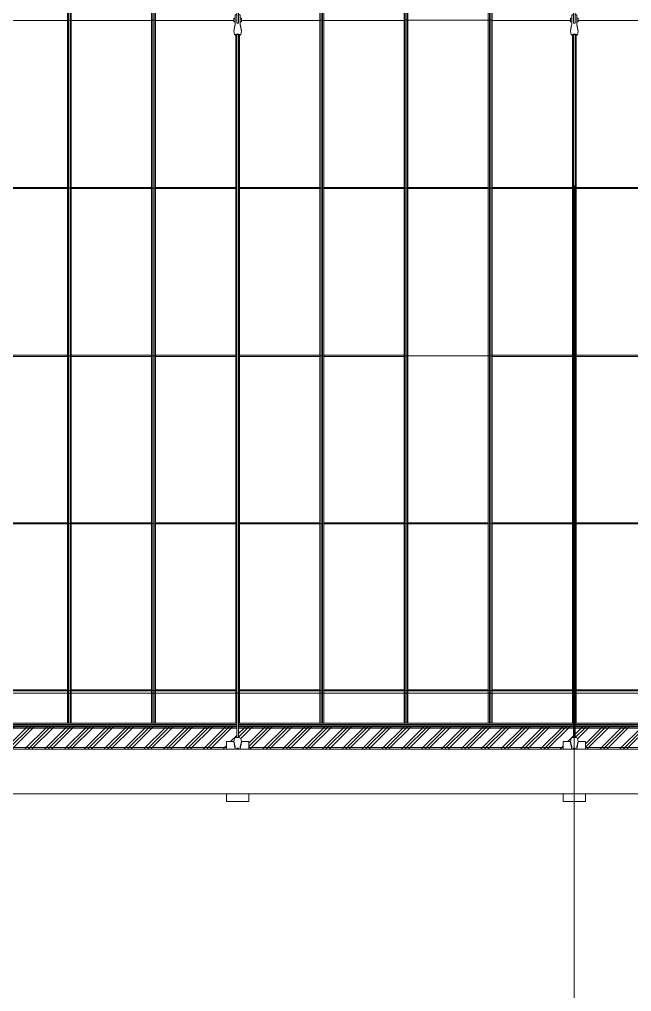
# Model space of a CAD drawing. Header units: millimetres. Extents: x 124696 to 347024, y 412631 to 564609.
# Drawn here: x 259254 to 267438, y 456859 to 469861 of the extents above; entities that cross this region are included whole.
import ezdxf

# ---------------------------------------------------------------- set-up
doc = ezdxf.new("R2010")
doc.units = ezdxf.units.MM
doc.header["$LTSCALE"] = 1500
doc.header["$MEASUREMENT"] = 0
doc.linetypes.add('二层平面图$0$轴网线_12_3_3_3 mm', pattern=[21, 12, -3, 3, -3])
doc.layers.add('0-建筑底图', color=7, linetype='Continuous')
for name, color, linetype, lineweight in [('二层平面图$0$A-LINE', 7, 'Continuous', 9), ('二层平面图$0$A-NORM-MODEL', 6, 'Continuous', 9), ('二层平面图$0$A-WALL-CURT-PANEL-2', 7, 'Continuous', 9), ('二层平面图$0$A-WALL-CURT-STILE-2', 7, 'Continuous', 9), ('二层平面图$0$ANNO-DOTE-1', 10, '二层平面图$0$轴网线_12_3_3_3 mm', 15), ('二层平面图$0$临时结构', 7, 'Continuous', 9)]:
    doc.layers.add(name, color=color, linetype=linetype, lineweight=lineweight)
pattern_1 = [(45, (0, 0), (-132.58252, 132.58252), []), (45, (46.88, 0), (0, 265.16504), []), (45, (-46.88, 0), (0, 265.16504), [])]

# ---------------------------------------------------------------- blocks, each defined once
blk = doc.blocks.new('二层平面图$0$游泳馆侧墙压顶 - 游泳馆侧墙压顶-8562950-104-2F')
at = {"layer": '二层平面图$0$A-LINE'}
for p, q in [((139100, 3750), (96750, 3750)), ((76350, 3150), (139100, 3150))]:
    blk.add_line(p, q, dxfattribs=at)
blk = doc.blocks.new('二层平面图$0$拉锁节点_泳池侧墙2 - 拉锁节点_泳池侧墙2-8576900-104-2F')
at = {"layer": '二层平面图$0$A-LINE'}
for p, q in [((50, 32), (69, 32)), ((50, 12), (63, 12)), ((197, 41), (143, 51)), ((63, -12), (50, -12)), ((69, -32), (50, -32)), ((143, -51), (197, -41))]:
    blk.add_line(p, q, dxfattribs=at)
for start_param, end_param in [(4.712389, 6.252944), (3.171834, 4.712389)]:
    blk.add_ellipse((197, 0), major_axis=(0, 41), ratio=0.169005, start_param=start_param, end_param=end_param, dxfattribs=at)
for points, knots in [([(50, 32), (54, 33), (61, 35), (71, 36), (79, 38), (85, 39), (89, 40), (93, 41), (96, 42), (99, 42), (103, 43), (108, 44), (113, 45), (116, 45), (118, 46), (119, 46), (120, 46), (122, 47), (125, 47), (130, 48), (134, 49), (137, 49), (139, 50), (140, 50), (140, 50), (142, 50), (143, 50), (143, 50), (143, 50)], [-0.9955344, -0.9955344, -0.9955344, -0.9955344, -0.9444444, -0.8888889, -0.8611111, -0.8333333, -0.8055556, -0.7916667, -0.7777778, -0.7638889, -0.75, -0.7222222, -0.6944444, -0.6805556, -0.6736111, -0.6666667, -0.6597222, -0.6527778, -0.6388889, -0.6111111, -0.5833333, -0.5694444, -0.5555556, -0.5486111, -0.5416667, -0.5277778, -0.5, -0.4930218, -0.4930218, -0.4930218, -0.4930218]), ([(143, -50), (143, -50), (143, -50), (142, -50), (140, -50), (140, -50), (139, -50), (137, -49), (134, -49), (130, -48), (125, -47), (122, -47), (120, -46), (119, -46), (118, -46), (116, -45), (113, -45), (108, -44), (103, -43), (99, -42), (96, -42), (93, -41), (89, -40), (85, -39), (79, -38), (71, -36), (61, -34), (54, -33), (50, -32)], [-0.5073613, -0.5073613, -0.5073613, -0.5073613, -0.5, -0.4722222, -0.4583333, -0.4513889, -0.4444444, -0.4305556, -0.4166667, -0.3888889, -0.3611111, -0.3472222, -0.3402778, -0.3333333, -0.3263889, -0.3194444, -0.3055556, -0.2777778, -0.25, -0.2361111, -0.2222222, -0.2083333, -0.1944444, -0.1666667, -0.1388889, -0.1111111, -0.0555556, -0.0044732, -0.0044732, -0.0044732, -0.0044732])]:
    blk.add_open_spline(points, degree=3, knots=knots, dxfattribs=at)
at = {"layer": '二层平面图$0$A-NORM-MODEL'}
for start_param, end_param in [(6.252944, 6.283185), (3.141593, 3.171834)]:
    blk.add_ellipse((197, 0), major_axis=(0, 41), ratio=0.169005, start_param=start_param, end_param=end_param, dxfattribs=at)
for points in [[(63, 12), (63, 10), (63, 6), (63, 2), (63, 0)], [(63, 0), (63, -2), (63, -6), (63, -10), (63, -12)]]:
    blk.add_open_spline(points, degree=3, dxfattribs=at)
for points, knots in [([(143, 50), (143, 50), (144, 50), (143, 50), (143, 50), (143, 50), (142, 49), (140, 49), (137, 48), (134, 47), (131, 47), (130, 46), (129, 46), (128, 46), (126, 45), (124, 45), (120, 44), (116, 43), (112, 42), (110, 42), (107, 41), (104, 40), (100, 39), (95, 38), (88, 36), (79, 34), (72, 33), (69, 32)], [-0.4930218, -0.4930218, -0.4930218, -0.4930218, -0.4722222, -0.4583333, -0.4513889, -0.4444444, -0.4305556, -0.4166667, -0.3888889, -0.3611111, -0.3472222, -0.3402778, -0.3333333, -0.3263889, -0.3194444, -0.3055556, -0.2777778, -0.25, -0.2361111, -0.2222222, -0.2083333, -0.1944444, -0.1666667, -0.1388889, -0.1111111, -0.0555556, 0, 0, 0, 0]), ([(69, -32), (72, -33), (79, -34), (88, -36), (95, -38), (100, -39), (104, -40), (108, -41), (110, -42), (112, -42), (116, -43), (120, -44), (124, -45), (126, -45), (128, -46), (129, -46), (130, -46), (131, -47), (134, -47), (137, -48), (140, -49), (142, -49), (143, -50), (143, -50), (143, -50), (144, -50), (143, -50), (143, -50)], [-1, -1, -1, -1, -0.9444444, -0.8888889, -0.8611111, -0.8333333, -0.8055556, -0.7916667, -0.7777778, -0.7638889, -0.75, -0.7222222, -0.6944444, -0.6805556, -0.6736111, -0.6666667, -0.6597222, -0.6527778, -0.6388889, -0.6111111, -0.5833333, -0.5694444, -0.5555556, -0.5486111, -0.5416667, -0.5277778, -0.5073613, -0.5073613, -0.5073613, -0.5073613])]:
    blk.add_open_spline(points, degree=3, knots=knots, dxfattribs=at)
blk = doc.blocks.new('二层平面图$0$拉锁节点_泳池屋面2 - 拉锁节点_泳池屋面2-8581170-104-2F')
at = {"layer": '二层平面图$0$A-LINE'}
for p, q in [((-143, 51), (-197, 41)), ((-49, 32), (-2, 32)), ((43, 10), (-41, 10)), ((-25, 50), (-25, 32)), ((0, 50), (-25, 50)), ((-25, 12), (-25, 10)), ((25, 50), (0, 50)), ((25, 32), (25, 50)), ((25, 10), (25, 12)), ((43, 10), (107, 10)), ((-197, -41), (-143, -51)), ((-2, -32), (-49, -32)), ((-41, -10), (43, -10)), ((-25, -10), (-25, -12)), ((-25, -32), (-25, -50)), ((-25, -50), (0, -50)), ((0, -50), (25, -50)), ((25, -12), (25, -10)), ((25, -50), (25, -32)), ((107, -10), (43, -10))]:
    blk.add_line(p, q, dxfattribs=at)
at = {"layer": '二层平面图$0$A-LINE', "flags": 128}
for points in [[(-40, 12), (-21, 12), (-1, 12)], [(67, 32), (69, 29), (70, 26), (71, 24), (71, 22), (72, 20), (72, 19), (73, 17), (73, 16), (73, 15), (73, 14), (74, 12), (74, 12)], [(-1, -12), (-21, -12), (-40, -12)], [(67, -32), (69, -29), (70, -26), (71, -24), (71, -22), (72, -20), (72, -19), (73, -17), (73, -16), (73, -15), (73, -14), (74, -12), (74, -12)]]:
    blk.add_lwpolyline(points, dxfattribs=at)
at = {"layer": '二层平面图$0$A-LINE'}
for start_param, end_param in [(0.030255, 1.251201), (1.890392, 3.111338)]:
    blk.add_ellipse((-197, 0), major_axis=(0, 41), ratio=0.169005, start_param=start_param, end_param=end_param, dxfattribs=at)
for points, knots in [([(-49, 32), (-53, 33), (-61, 34), (-71, 36), (-79, 38), (-85, 39), (-89, 40), (-93, 41), (-96, 42), (-99, 42), (-103, 43), (-108, 44), (-113, 45), (-116, 45), (-118, 46), (-119, 46), (-120, 46), (-122, 47), (-125, 47), (-130, 48), (-134, 49), (-137, 49), (-139, 50), (-140, 50), (-140, 50), (-142, 50), (-143, 50), (-143, 50), (-143, 50)], [-1, -1, -1, -1, -0.9444444, -0.8888889, -0.8611111, -0.8333333, -0.8055556, -0.7916667, -0.7777778, -0.7638889, -0.75, -0.7222222, -0.6944444, -0.6805556, -0.6736111, -0.6666667, -0.6597222, -0.6527778, -0.6388889, -0.6111111, -0.5833333, -0.5694444, -0.5555556, -0.5486111, -0.5416667, -0.5277778, -0.5, -0.4930197, -0.4930197, -0.4930197, -0.4930197]), ([(67, 32), (67, 32), (67, 32), (64, 32), (58, 32), (49, 32), (38, 32), (26, 32), (12, 32), (3, 32), (-2, 32)], [-0.4511759, -0.4511759, -0.4511759, -0.4511759, -0.4117647, -0.3529412, -0.2941176, -0.2352941, -0.1764706, -0.1176471, -0.0588235, 0, 0, 0, 0]), ([(-1, 12), (4, 12), (13, 12), (27, 12), (40, 12), (51, 12), (61, 12), (67, 12), (70, 12), (72, 12), (73, 12), (74, 12), (74, 12)], [-1, -1, -1, -1, -0.9444444, -0.8888889, -0.8333333, -0.7777778, -0.7222222, -0.6666667, -0.6388889, -0.6111111, -0.5833333, -0.5555556, -0.5555556, -0.5555556, -0.5555556]), ([(-143, -50), (-143, -50), (-143, -50), (-142, -50), (-140, -50), (-140, -50), (-139, -50), (-137, -49), (-134, -49), (-130, -48), (-125, -47), (-122, -47), (-120, -46), (-119, -46), (-118, -46), (-116, -45), (-113, -45), (-108, -44), (-103, -43), (-99, -42), (-96, -42), (-93, -41), (-89, -40), (-85, -39), (-79, -38), (-71, -36), (-61, -34), (-53, -33), (-49, -32)], [-0.5073636, -0.5073636, -0.5073636, -0.5073636, -0.5, -0.4722222, -0.4583333, -0.4513889, -0.4444444, -0.4305556, -0.4166667, -0.3888889, -0.3611111, -0.3472222, -0.3402778, -0.3333333, -0.3263889, -0.3194444, -0.3055556, -0.2777778, -0.25, -0.2361111, -0.2222222, -0.2083333, -0.1944444, -0.1666667, -0.1388889, -0.1111111, -0.0555556, 0, 0, 0, 0]), ([(-2, -32), (2, -32), (7, -32), (14, -32), (21, -32), (29, -32), (39, -32), (49, -32), (58, -32), (64, -32), (67, -32), (67, -32), (67, -32)], [-1, -1, -1, -1, -0.9558824, -0.9338235, -0.9117647, -0.8676471, -0.8235294, -0.7647059, -0.7058824, -0.6470588, -0.5882353, -0.5485298, -0.5485298, -0.5485298, -0.5485298])]:
    blk.add_open_spline(points, degree=3, knots=knots, dxfattribs=at)
for points in [[(-40, 0), (-40, 2), (-40, 6), (-40, 10), (-40, 12)], [(-40, -12), (-40, -10), (-40, -6), (-40, -2), (-40, 0)], [(74, -12), (74, -12), (72, -12), (68, -12), (61, -12), (51, -12), (40, -12), (27, -12), (13, -12), (4, -12), (-1, -12)]]:
    blk.add_open_spline(points, degree=3, dxfattribs=at)
at = {"layer": '二层平面图$0$A-NORM-MODEL'}
for start_param, end_param in [(4.712389, 6.31344), (3.111338, 4.712389)]:
    blk.add_ellipse((-197, 0), major_axis=(0, 41), ratio=0.169005, start_param=start_param, end_param=end_param, dxfattribs=at)
for points, knots in [([(-143, 50), (-143, 50), (-144, 50), (-143, 50), (-143, 50), (-143, 50), (-143, 50)], [-0.49301965, -0.49301965, -0.49301965, -0.49301965, -0.47222222, -0.45833333, -0.45138889, -0.44444444, -0.44444444, -0.44444444, -0.44444444]), ([(-143, -50), (-143, -50), (-143, -50), (-143, -50), (-144, -50), (-143, -50), (-143, -50)], [-0.55555556, -0.55555556, -0.55555556, -0.55555556, -0.54861111, -0.54166667, -0.52777778, -0.50736357, -0.50736357, -0.50736357, -0.50736357])]:
    blk.add_open_spline(points, degree=3, knots=knots, dxfattribs=at)
for points in [[(67, 32), (67, 32), (67, 32), (67, 32)], [(67, -32), (67, -32), (67, -32), (67, -32)]]:
    blk.add_open_spline(points, degree=3, dxfattribs=at)
blk = doc.blocks.new('二层平面图$0$2PTs-line 拉杆 - 拉杆_25-8616156-104-2F')
at = {"layer": '二层平面图$0$临时结构'}
for p, q in [((121488, 13303), (121488, 3903)), ((121488, 13303), (121488, 3903)), ((121513, 3903), (121513, 13303)), ((121513, 3903), (121513, 13303))]:
    blk.add_line(p, q, dxfattribs=at)
blk.add_ellipse((121500, 13303), major_axis=(-12.5, 0), ratio=0.168962, start_param=3.141593, end_param=6.283185, dxfattribs=at)
blk = doc.blocks.new('二层平面图$0$玻璃屋面天沟1 - 玻璃屋面天沟-8739117-104-2F')
at = {"layer": '二层平面图$0$A-NORM-MODEL'}
h = blk.add_hatch(dxfattribs=at)
h.set_pattern_fill('FP_46', color=256, style=0, pattern_type=2)
h.set_pattern_definition(pattern_1)
h.paths.add_polyline_path([(107750, 4030), (107988, 4030), (107986, 4048), (107750, 4048), (107750, 4035)])
h.paths.add_polyline_path([(119031, 4030), (121488, 4030), (121488, 4048), (117013, 4048), (117013, 4030), (118125, 4030)])
h.paths.add_polyline_path([(135150, 4030), (135150, 4048), (135013, 4048), (135013, 4030), (135025, 4030)])
h.paths.add_polyline_path([(134988, 4030), (134988, 4048), (130513, 4048), (130513, 4030), (134908, 4030)])
h.paths.add_polyline_path([(108013, 4030), (112488, 4030), (112488, 4048), (108013, 4048)])
h.paths.add_polyline_path([(112513, 4030), (116988, 4030), (116988, 4048), (112513, 4048)])
h.paths.add_polyline_path([(130488, 4030), (130488, 4048), (126013, 4048), (126013, 4030), (130076, 4030)])
h.paths.add_polyline_path([(125988, 4030), (125988, 4048), (121513, 4048), (121513, 4030), (125934, 4030)])
h = blk.add_hatch(dxfattribs=at)
h.set_pattern_fill('FP_47', color=256, style=0, pattern_type=2)
h.set_pattern_definition(pattern_1)
h.paths.add_polyline_path([(107850, 3770), (107850, 3850), (107951, 3850), (107959, 3897), (107968, 3901), (107988, 3904), (107986, 4030), (107750, 4030), (107750, 3770)])
h.paths.add_polyline_path([(112650, 3770), (116850, 3770), (116850, 3850), (116951, 3850), (116960, 3898), (116968, 3901), (116988, 3904), (116988, 4030), (112513, 4030), (112513, 3903), (112532, 3901), (112539, 3898), (112541, 3897), (112550, 3850), (112650, 3850), (112650, 3824)])
h.paths.add_polyline_path([(127315, 3770), (130350, 3770), (130350, 3850), (130451, 3850), (130461, 3898), (130468, 3901), (130488, 3904), (130488, 4030), (126013, 4030), (126013, 3903), (126032, 3901), (126039, 3898), (126041, 3897), (126050, 3850), (126150, 3850), (126150, 3770), (126625, 3770)])
h.paths.add_polyline_path([(112350, 3770), (112350, 3850), (112451, 3850), (112461, 3898), (112468, 3901), (112488, 3904), (112488, 4030), (108013, 4030), (108013, 3903), (108032, 3901), (108039, 3898), (108041, 3897), (108050, 3850), (108150, 3850), (108150, 3770), (112128, 3770)])
h.paths.add_polyline_path([(130650, 3770), (134850, 3770), (134850, 3850), (134951, 3850), (134961, 3898), (134968, 3901), (134988, 3904), (134988, 4030), (130513, 4030), (130513, 3903), (130532, 3901), (130539, 3898), (130541, 3897), (130550, 3850), (130650, 3850), (130650, 3824)])
h.paths.add_polyline_path([(117150, 3770), (121350, 3770), (121350, 3850), (121451, 3850), (121461, 3898), (121468, 3901), (121488, 3904), (121488, 4030), (117013, 4030), (117013, 3903), (117032, 3901), (117039, 3898), (117041, 3897), (117050, 3850), (117150, 3850), (117150, 3824)])
h.paths.add_polyline_path([(125850, 3770), (125850, 3850), (125951, 3850), (125961, 3898), (125968, 3901), (125988, 3904), (125988, 4030), (121513, 4030), (121513, 3903), (121532, 3901), (121539, 3898), (121541, 3897), (121550, 3850), (121650, 3850), (121650, 3770), (124554, 3770)])
h.paths.add_polyline_path([(135050, 3850), (135150, 3850), (135150, 4030), (135013, 4030), (135013, 3903), (135032, 3901), (135039, 3898), (135041, 3897), (135049, 3850)])
h = blk.add_hatch(dxfattribs=at)
h.set_pattern_fill('FP_46', color=256, style=0, pattern_type=2)
h.set_pattern_definition(pattern_1)
h.paths.add_polyline_path([(135170, 3750), (135170, 3770), (135150, 3770), (135150, 3750)])
h.paths.add_polyline_path([(107750, 3750), (107850, 3750), (107850, 3770), (107750, 3770)])
h.paths.add_polyline_path([(108150, 3750), (112350, 3750), (112350, 3770), (108150, 3770)])
h.paths.add_polyline_path([(134850, 3750), (134850, 3770), (130650, 3770), (130650, 3750), (134218, 3750)])
h.paths.add_polyline_path([(112650, 3750), (116850, 3750), (116850, 3770), (112650, 3770)])
h.paths.add_polyline_path([(130350, 3750), (130350, 3770), (126150, 3770), (126150, 3750), (130076, 3750)])
h.paths.add_polyline_path([(117150, 3750), (121350, 3750), (121350, 3770), (117150, 3770)])
h.paths.add_polyline_path([(125850, 3750), (125850, 3770), (121650, 3770), (121650, 3750), (124554, 3750)])
at = {"layer": '二层平面图$0$A-LINE'}
for p, q in [((112513, 4030), (116988, 4030)), ((117013, 4030), (121488, 4030)), ((121513, 4030), (125988, 4030)), ((112650, 3770), (116850, 3770)), ((117150, 3770), (121350, 3770)), ((121650, 3770), (125850, 3770))]:
    blk.add_line(p, q, dxfattribs=at)
blk = doc.blocks.new('二层平面图$0$系统嵌板 - 玻璃-8785126-104-2F')
at = {"layer": '二层平面图$0$A-WALL-CURT-PANEL-2'}
for p, q in [((134975, 4528), (133900, 4528)), ((133900, 4528), (133900, 4098)), ((134975, 4098), (134975, 4528)), ((133900, 4098), (134975, 4098))]:
    blk.add_line(p, q, dxfattribs=at)
blk = doc.blocks.new('二层平面图$0$系统嵌板 - 玻璃-13232932-104-2F')
at = {"layer": '二层平面图$0$A-WALL-CURT-PANEL-2'}
for p, q in [((134975, 6763), (133900, 6763)), ((133900, 6763), (133900, 5653)), ((134975, 5653), (134975, 6763)), ((133900, 5653), (133900, 4543)), ((134975, 4543), (134975, 5653)), ((133900, 4543), (134975, 4543))]:
    blk.add_line(p, q, dxfattribs=at)
blk = doc.blocks.new('二层平面图$0$系统嵌板 - 玻璃-V471-104-2F')
at = {"layer": '二层平面图$0$A-WALL-CURT-PANEL-2'}
for p, q in [((134975, 9002), (133900, 9002)), ((133900, 9002), (133900, 7890)), ((134975, 7890), (134975, 9002)), ((133900, 7890), (133900, 6778)), ((134975, 6778), (134975, 7890)), ((133900, 6778), (134975, 6778))]:
    blk.add_line(p, q, dxfattribs=at)
blk = doc.blocks.new('二层平面图$0$系统嵌板 - 玻璃-V483-104-2F')
at = {"layer": '二层平面图$0$A-WALL-CURT-PANEL-2'}
for p, q in [((133850, 11246), (132775, 11246)), ((132775, 11246), (132775, 10132)), ((133850, 10132), (133850, 11246)), ((132775, 10132), (132775, 9018)), ((133850, 9018), (133850, 10132)), ((132775, 9018), (133850, 9018))]:
    blk.add_line(p, q, dxfattribs=at)
blk = doc.blocks.new('二层平面图$0$系统嵌板 - 玻璃-V493-104-2F')
at = {"layer": '二层平面图$0$A-WALL-CURT-PANEL-2'}
for p, q in [((131600, 13493), (130550, 13493)), ((131600, 12377), (131600, 13493)), ((130525, 13298), (130525, 12377)), ((130525, 12377), (130525, 11261)), ((131600, 11261), (131600, 12377)), ((130525, 11261), (131600, 11261))]:
    blk.add_line(p, q, dxfattribs=at)
blk = doc.blocks.new('二层平面图$0$系统嵌板 - 玻璃-V497-104-2F')
at = {"layer": '二层平面图$0$A-WALL-CURT-PANEL-2'}
for p, q in [((130450, 13493), (129400, 13493)), ((129400, 13493), (129400, 12377)), ((130475, 12377), (130475, 13298)), ((129400, 12377), (129400, 11261)), ((130475, 11261), (130475, 12377)), ((129400, 11261), (130475, 11261))]:
    blk.add_line(p, q, dxfattribs=at)
blk = doc.blocks.new('二层平面图$0$系统嵌板 - 玻璃-V484-104-2F')
at = {"layer": '二层平面图$0$A-WALL-CURT-PANEL-2'}
for p, q in [((133850, 13493), (132775, 13493)), ((132775, 13493), (132775, 12377)), ((133850, 12377), (133850, 13493)), ((132775, 12377), (132775, 11261)), ((133850, 11261), (133850, 12377)), ((132775, 11261), (133850, 11261))]:
    blk.add_line(p, q, dxfattribs=at)
blk = doc.blocks.new('二层平面图$0$系统嵌板 - 玻璃-13232944-104-2F')
at = {"layer": '二层平面图$0$A-WALL-CURT-PANEL-2'}
for p, q in [((120350, 9010), (119275, 9010)), ((119275, 9010), (119275, 7890)), ((120350, 7890), (120350, 9010)), ((119275, 7890), (119275, 6778)), ((120350, 6778), (120350, 7890)), ((119275, 6778), (120350, 6778))]:
    blk.add_line(p, q, dxfattribs=at)
blk = doc.blocks.new('二层平面图$0$系统嵌板 - 玻璃-13232941-104-2F')
at = {"layer": '二层平面图$0$A-WALL-CURT-PANEL-2'}
for p, q in [((120350, 11246), (119275, 11246)), ((119275, 11246), (119275, 10132)), ((120350, 10132), (120350, 11246)), ((119275, 10132), (119275, 9010)), ((120350, 9010), (120350, 10132)), ((119275, 9010), (120350, 9010))]:
    blk.add_line(p, q, dxfattribs=at)
blk = doc.blocks.new('二层平面图$0$系统嵌板 - 玻璃-V505-104-2F')
at = {"layer": '二层平面图$0$A-WALL-CURT-PANEL-2'}
for p, q in [((120350, 13501), (119275, 13501)), ((119275, 13501), (119275, 12377)), ((120350, 12377), (120350, 13501)), ((119275, 12377), (119275, 11261)), ((120350, 11261), (120350, 12377)), ((119275, 11261), (120350, 11261))]:
    blk.add_line(p, q, dxfattribs=at)
blk = doc.blocks.new('二层平面图$0$系统嵌板 - 玻璃-V506-104-2F')
at = {"layer": '二层平面图$0$A-WALL-CURT-PANEL-2'}
for p, q in [((120350, 15742), (119275, 15742)), ((119275, 15742), (119275, 14625)), ((120350, 14625), (120350, 15742)), ((119275, 14625), (119275, 13501)), ((120350, 13501), (120350, 14625)), ((119275, 13501), (120350, 13501))]:
    blk.add_line(p, q, dxfattribs=at)
blk = doc.blocks.new('二层平面图$0$矩形竖梃 - 泳池固定屋面龙骨_中-V543-104-2F')
at = {"layer": '二层平面图$0$A-WALL-CURT-STILE-2'}
for p, q in [((130513, 4081), (131625, 4081)), ((130513, 4061), (131625, 4061)), ((130513, 4048), (131625, 4048)), ((130525, 4098), (131600, 4098))]:
    blk.add_line(p, q, dxfattribs=at)
blk = doc.blocks.new('二层平面图$0$矩形竖梃 - 泳池固定屋面龙骨_中-V544-104-2F')
at = {"layer": '二层平面图$0$A-WALL-CURT-STILE-2'}
for p, q in [((129375, 4081), (130488, 4081)), ((129375, 4061), (130488, 4061)), ((129375, 4048), (130488, 4048)), ((129400, 4098), (130475, 4098))]:
    blk.add_line(p, q, dxfattribs=at)
blk = doc.blocks.new('二层平面图$0$矩形竖梃 - 泳池固定屋面龙骨_中-8775596-104-2F')
at = {"layer": '二层平面图$0$A-WALL-CURT-STILE-2'}
for p, q in [((132750, 4081), (133875, 4081)), ((132750, 4061), (133875, 4061)), ((132750, 4048), (133875, 4048)), ((132775, 4098), (133850, 4098))]:
    blk.add_line(p, q, dxfattribs=at)
blk = doc.blocks.new('二层平面图$0$矩形竖梃 - 泳池固定屋面龙骨_中-V583-104-2F')
at = {"layer": '二层平面图$0$A-WALL-CURT-STILE-2'}
for p, q in [((130488, 4534), (130475, 4536)), ((130475, 4536), (130475, 4098)), ((130525, 4536), (130513, 4534)), ((130525, 4536), (130525, 4098)), ((130488, 4096), (130475, 4098)), ((130525, 4098), (130513, 4096))]:
    blk.add_line(p, q, dxfattribs=at)
blk = doc.blocks.new('二层平面图$0$矩形竖梃 - 泳池固定屋面龙骨_中-13233055-104-2F')
at = {"layer": '二层平面图$0$A-WALL-CURT-STILE-2'}
for p, q in [((134975, 5653), (134975, 4536)), ((135025, 5653), (135025, 4536)), ((134975, 4536), (134988, 4534)), ((135013, 4534), (135025, 4536))]:
    blk.add_line(p, q, dxfattribs=at)
blk = doc.blocks.new('二层平面图$0$矩形竖梃 - 泳池固定屋面龙骨_中-V549-104-2F')
at = {"layer": '二层平面图$0$A-WALL-CURT-STILE-2'}
for p, q in [((134988, 6769), (134975, 6770)), ((134975, 6770), (134975, 5653)), ((135025, 6770), (135012, 6769)), ((135025, 6770), (135025, 5653))]:
    blk.add_line(p, q, dxfattribs=at)
blk = doc.blocks.new('二层平面图$0$矩形竖梃 - 泳池固定屋面龙骨_中-13232954-104-2F')
at = {"layer": '二层平面图$0$A-WALL-CURT-STILE-2'}
for p, q in [((134975, 7890), (134975, 6770)), ((135025, 7890), (135025, 6770)), ((134975, 6770), (134988, 6769)), ((135012, 6769), (135025, 6770))]:
    blk.add_line(p, q, dxfattribs=at)
blk = doc.blocks.new('二层平面图$0$矩形竖梃 - 泳池固定屋面龙骨_中-V584-104-2F')
at = {"layer": '二层平面图$0$A-WALL-CURT-STILE-2'}
for p, q in [((130488, 9009), (130475, 9010)), ((130475, 9010), (130475, 7890)), ((130525, 9010), (130512, 9009)), ((130525, 9010), (130525, 7890))]:
    blk.add_line(p, q, dxfattribs=at)
blk = doc.blocks.new('二层平面图$0$矩形竖梃 - 泳池固定屋面龙骨_中-V585-104-2F')
at = {"layer": '二层平面图$0$A-WALL-CURT-STILE-2'}
for p, q in [((130475, 10132), (130475, 9010)), ((130525, 10132), (130525, 9010)), ((130475, 9010), (130488, 9009)), ((130512, 9009), (130525, 9010))]:
    blk.add_line(p, q, dxfattribs=at)
blk = doc.blocks.new('二层平面图$0$矩形竖梃 - 泳池固定屋面龙骨_中-V586-104-2F')
at = {"layer": '二层平面图$0$A-WALL-CURT-STILE-2'}
for p, q in [((130488, 11253), (130475, 11254)), ((130475, 11254), (130475, 10132)), ((130525, 11254), (130512, 11253)), ((130525, 11254), (130525, 10132))]:
    blk.add_line(p, q, dxfattribs=at)
blk = doc.blocks.new('二层平面图$0$矩形竖梃 - 泳池固定屋面龙骨_中-V587-104-2F')
at = {"layer": '二层平面图$0$A-WALL-CURT-STILE-2'}
for p, q in [((130475, 12377), (130475, 11254)), ((130525, 12377), (130525, 11254)), ((130475, 11254), (130488, 11253)), ((130512, 11253), (130525, 11254))]:
    blk.add_line(p, q, dxfattribs=at)
blk = doc.blocks.new('二层平面图$0$矩形竖梃 - 泳池固定屋面龙骨_中-V588-104-2F')
at = {"layer": '二层平面图$0$A-WALL-CURT-STILE-2'}
for p, q in [((130475, 13298), (130475, 12377)), ((130525, 13298), (130525, 12377))]:
    blk.add_line(p, q, dxfattribs=at)
blk = doc.blocks.new('二层平面图$0$矩形竖梃 - 泳池固定屋面龙骨_中-13233064-104-2F')
at = {"layer": '二层平面图$0$A-WALL-CURT-STILE-2'}
for p, q in [((132740, 4534), (132725, 4536)), ((132725, 4536), (132725, 4098)), ((132760, 4534), (132740, 4534)), ((132740, 4534), (132740, 4096)), ((132775, 4536), (132760, 4534)), ((132760, 4534), (132760, 4096)), ((132775, 4536), (132775, 4098)), ((132740, 4096), (132725, 4098)), ((132760, 4096), (132740, 4096)), ((132775, 4098), (132760, 4096))]:
    blk.add_line(p, q, dxfattribs=at)
blk = doc.blocks.new('二层平面图$0$矩形竖梃 - 泳池固定屋面龙骨_中-V562-104-2F')
at = {"layer": '二层平面图$0$A-WALL-CURT-STILE-2'}
for p, q in [((133850, 5653), (133850, 4536)), ((133865, 5651), (133865, 4534)), ((133885, 5651), (133885, 4534)), ((133900, 5653), (133900, 4536)), ((133850, 4536), (133865, 4534)), ((133865, 4534), (133885, 4534)), ((133885, 4534), (133900, 4536))]:
    blk.add_line(p, q, dxfattribs=at)
blk = doc.blocks.new('二层平面图$0$矩形竖梃 - 泳池固定屋面龙骨_中-V563-104-2F')
at = {"layer": '二层平面图$0$A-WALL-CURT-STILE-2'}
for p, q in [((133865, 6769), (133850, 6770)), ((133850, 6770), (133850, 5653)), ((133885, 6769), (133865, 6769)), ((133865, 6769), (133865, 5651)), ((133900, 6770), (133885, 6769)), ((133885, 6769), (133885, 5651)), ((133900, 6770), (133900, 5653))]:
    blk.add_line(p, q, dxfattribs=at)
blk = doc.blocks.new('二层平面图$0$矩形竖梃 - 泳池固定屋面龙骨_中-V564-104-2F')
at = {"layer": '二层平面图$0$A-WALL-CURT-STILE-2'}
for p, q in [((133850, 7890), (133850, 6770)), ((133865, 7889), (133865, 6769)), ((133885, 7889), (133885, 6769)), ((133900, 7890), (133900, 6770)), ((133850, 6770), (133865, 6769)), ((133865, 6769), (133885, 6769)), ((133885, 6769), (133900, 6770))]:
    blk.add_line(p, q, dxfattribs=at)
blk = doc.blocks.new('二层平面图$0$矩形竖梃 - 泳池固定屋面龙骨_中-V610-104-2F')
at = {"layer": '二层平面图$0$A-WALL-CURT-STILE-2'}
for p, q in [((119240, 9009), (119225, 9010)), ((119225, 9010), (119225, 7890)), ((119260, 9009), (119240, 9009)), ((119240, 9009), (119240, 7889)), ((119275, 9010), (119260, 9009)), ((119260, 9009), (119260, 7889)), ((119275, 9010), (119275, 7890))]:
    blk.add_line(p, q, dxfattribs=at)
blk = doc.blocks.new('二层平面图$0$矩形竖梃 - 泳池固定屋面龙骨_中-V566-104-2F')
at = {"layer": '二层平面图$0$A-WALL-CURT-STILE-2'}
for p, q in [((133850, 10132), (133850, 9010)), ((133865, 10131), (133865, 9009)), ((133885, 10131), (133885, 9009)), ((133900, 10132), (133900, 9010)), ((133850, 9010), (133865, 9009)), ((133865, 9009), (133885, 9009)), ((133885, 9009), (133900, 9010))]:
    blk.add_line(p, q, dxfattribs=at)
blk = doc.blocks.new('二层平面图$0$矩形竖梃 - 泳池固定屋面龙骨_中-V567-104-2F')
at = {"layer": '二层平面图$0$A-WALL-CURT-STILE-2'}
for p, q in [((133865, 11253), (133850, 11254)), ((133850, 11254), (133850, 10132)), ((133885, 11253), (133865, 11253)), ((133865, 11253), (133865, 10131)), ((133900, 11254), (133885, 11253)), ((133885, 11253), (133885, 10131)), ((133900, 11254), (133900, 10132))]:
    blk.add_line(p, q, dxfattribs=at)
blk = doc.blocks.new('二层平面图$0$矩形竖梃 - 泳池固定屋面龙骨_中-V568-104-2F')
at = {"layer": '二层平面图$0$A-WALL-CURT-STILE-2'}
for p, q in [((133850, 12377), (133850, 11254)), ((133865, 12377), (133865, 11253)), ((133885, 12377), (133885, 11253)), ((133900, 12377), (133900, 11254)), ((133850, 11254), (133865, 11253)), ((133865, 11253), (133885, 11253)), ((133885, 11253), (133900, 11254))]:
    blk.add_line(p, q, dxfattribs=at)
blk = doc.blocks.new('二层平面图$0$矩形竖梃 - 泳池固定屋面龙骨_中-V611-104-2F')
at = {"layer": '二层平面图$0$A-WALL-CURT-STILE-2'}
for p, q in [((119240, 13500), (119225, 13501)), ((119225, 13501), (119225, 12377)), ((119260, 13500), (119240, 13500)), ((119240, 13500), (119240, 12377)), ((119275, 13501), (119260, 13500)), ((119260, 13500), (119260, 12377)), ((119275, 13501), (119275, 12377))]:
    blk.add_line(p, q, dxfattribs=at)
blk = doc.blocks.new('二层平面图$0$矩形竖梃 - 泳池固定屋面龙骨_中-V570-104-2F')
at = {"layer": '二层平面图$0$A-WALL-CURT-STILE-2'}
for p, q in [((133850, 14625), (133850, 13501)), ((133865, 14625), (133865, 13500)), ((133885, 14625), (133885, 13500)), ((133900, 14625), (133900, 13501)), ((133850, 13501), (133865, 13500)), ((133865, 13500), (133885, 13500)), ((133885, 13500), (133900, 13501))]:
    blk.add_line(p, q, dxfattribs=at)
blk = doc.blocks.new('二层平面图$0$矩形竖梃 - 泳池固定屋面龙骨_中-V614-104-2F')
at = {"layer": '二层平面图$0$A-WALL-CURT-STILE-2'}
for p, q in [((120365, 9009), (120350, 9010)), ((120350, 9010), (120350, 7890)), ((120385, 9009), (120365, 9009)), ((120365, 9009), (120365, 7889)), ((120400, 9010), (120385, 9009)), ((120385, 9009), (120385, 7889)), ((120400, 9010), (120400, 7890))]:
    blk.add_line(p, q, dxfattribs=at)
blk = doc.blocks.new('二层平面图$0$矩形竖梃 - 泳池固定屋面龙骨_中-V615-104-2F')
at = {"layer": '二层平面图$0$A-WALL-CURT-STILE-2'}
for p, q in [((120365, 13500), (120350, 13501)), ((120350, 13501), (120350, 12377)), ((120385, 13500), (120365, 13500)), ((120365, 13500), (120365, 12377)), ((120400, 13501), (120385, 13500)), ((120385, 13500), (120385, 12377)), ((120400, 13501), (120400, 12377))]:
    blk.add_line(p, q, dxfattribs=at)
blk = doc.blocks.new('二层平面图$0$矩形竖梃 - 泳池固定屋面龙骨_中-V565-104-2F')
at = {"layer": '二层平面图$0$A-WALL-CURT-STILE-2'}
for p, q in [((133865, 9009), (133850, 9010)), ((133850, 9010), (133850, 7890)), ((133885, 9009), (133865, 9009)), ((133865, 9009), (133865, 7889)), ((133900, 9010), (133885, 9009)), ((133885, 9009), (133885, 7889)), ((133900, 9010), (133900, 7890))]:
    blk.add_line(p, q, dxfattribs=at)
blk = doc.blocks.new('二层平面图$0$矩形竖梃 - 泳池固定屋面龙骨_中-V569-104-2F')
at = {"layer": '二层平面图$0$A-WALL-CURT-STILE-2'}
for p, q in [((133865, 13500), (133850, 13501)), ((133850, 13501), (133850, 12377)), ((133885, 13500), (133865, 13500)), ((133865, 13500), (133865, 12377)), ((133900, 13501), (133885, 13500)), ((133885, 13500), (133885, 12377)), ((133900, 13501), (133900, 12377))]:
    blk.add_line(p, q, dxfattribs=at)
blk = doc.blocks.new('二层平面图$0$固定屋面幕墙 - 固定屋面幕墙-8787557-104-2F')
at = {"layer": '二层平面图$0$A-LINE'}
h = blk.add_hatch(dxfattribs=at)
h.set_pattern_fill('FP_47', color=256, style=0, pattern_type=2)
h.set_pattern_definition(pattern_1)
h.paths.add_polyline_path([(107750, 4030), (107988, 4030), (107986, 4048), (107750, 4048), (107750, 4035)])
h.paths.add_polyline_path([(119031, 4030), (121488, 4030), (121488, 4048), (117013, 4048), (117013, 4030), (118125, 4030)])
h.paths.add_polyline_path([(135150, 4030), (135150, 4048), (135013, 4048), (135013, 4030), (135025, 4030)])
h.paths.add_polyline_path([(134988, 4030), (134988, 4048), (130513, 4048), (130513, 4030), (134925, 4030)])
h.paths.add_polyline_path([(108013, 4030), (112488, 4030), (112488, 4048), (108013, 4048)])
h.paths.add_polyline_path([(130488, 4030), (130488, 4048), (126013, 4048), (126013, 4030), (130425, 4030)])
h.paths.add_polyline_path([(112513, 4030), (116988, 4030), (116988, 4048), (112513, 4048)])
h.paths.add_polyline_path([(125988, 4030), (125988, 4048), (121513, 4048), (121513, 4030), (125934, 4030)])
for p, q in [((116988, 4030), (112513, 4030)), ((121488, 4030), (117013, 4030)), ((125988, 4030), (121513, 4030))]:
    blk.add_line(p, q, dxfattribs=at)
blk = doc.blocks.new('二层平面图')
at = {"layer": '二层平面图$0$A-LINE', "color": 8}
for p, q in [((116850, 3750), (116850, 3850)), ((116952.1, 3850), (116850, 3850)), ((117150, 3850), (117048.2, 3850)), ((117150, 3850), (117150, 3750)), ((121350, 3750), (121350, 3850)), ((121452.1, 3850), (121350, 3850)), ((121650, 3850), (121548.2, 3850)), ((121650, 3850), (121650, 3750)), ((116850, 3050), (116850, 3150)), ((117150, 3150), (117150, 3050)), ((121350, 3050), (121350, 3150)), ((121650, 3150), (121650, 3050)), ((117150, 3050), (116850, 3050)), ((121650, 3050), (121350, 3050))]:
    blk.add_line(p, q, dxfattribs=at)
at = {"layer": '二层平面图$0$ANNO-DOTE-1', "color": 8}
for p, q in [((121500, -6710.3), (121500, 86692)), ((-18896.2, 4500), (161528.2, 4500))]:
    blk.add_line(p, q, dxfattribs=at)
at = {"layer": '二层平面图$0$A-NORM-MODEL', "color": 8}
for name in ['二层平面图$0$游泳馆侧墙压顶 - 游泳馆侧墙压顶-8562950-104-2F', '二层平面图$0$固定屋面幕墙 - 固定屋面幕墙-8787557-104-2F', '二层平面图$0$玻璃屋面天沟1 - 玻璃屋面天沟-8739117-104-2F']:
    blk.add_blockref(name, (0, 0), dxfattribs=at)
for name, p, rotation in [('二层平面图$0$拉锁节点_泳池屋面2 - 拉锁节点_泳池屋面2-8581170-104-2F', (117000, 13500), 90.0000000000001), ('二层平面图$0$拉锁节点_泳池屋面2 - 拉锁节点_泳池屋面2-8581170-104-2F', (121500, 13500), 90.0000000000001), ('二层平面图$0$拉锁节点_泳池侧墙2 - 拉锁节点_泳池侧墙2-8576900-104-2F', (117000, 3700), 89.99999999999991), ('二层平面图$0$拉锁节点_泳池侧墙2 - 拉锁节点_泳池侧墙2-8576900-104-2F', (121500, 3700), 89.99999999999991)]:
    blk.add_blockref(name, p, dxfattribs=dict(at, rotation=rotation))
at = {"layer": '二层平面图$0$A-WALL-CURT-PANEL-2', "color": 8}
for name, p in [('二层平面图$0$系统嵌板 - 玻璃-V506-104-2F', (0, 0)), ('二层平面图$0$系统嵌板 - 玻璃-V484-104-2F', (-19125, 0)), ('二层平面图$0$系统嵌板 - 玻璃-V484-104-2F', (-18000, 0)), ('二层平面图$0$系统嵌板 - 玻璃-V497-104-2F', (-13500, 0)), ('二层平面图$0$系统嵌板 - 玻璃-V493-104-2F', (-13500, 0)), ('二层平面图$0$系统嵌板 - 玻璃-V484-104-2F', (-14625, 0)), ('二层平面图$0$系统嵌板 - 玻璃-V505-104-2F', (0, 0)), ('二层平面图$0$系统嵌板 - 玻璃-V497-104-2F', (-9000, 0)), ('二层平面图$0$系统嵌板 - 玻璃-V493-104-2F', (-9000, 0)), ('二层平面图$0$系统嵌板 - 玻璃-V483-104-2F', (-19125, 0)), ('二层平面图$0$系统嵌板 - 玻璃-V483-104-2F', (-18000, 0)), ('二层平面图$0$系统嵌板 - 玻璃-V483-104-2F', (-16875, 0)), ('二层平面图$0$系统嵌板 - 玻璃-V483-104-2F', (-15750, 0)), ('二层平面图$0$系统嵌板 - 玻璃-V483-104-2F', (-14625, 0)), ('二层平面图$0$系统嵌板 - 玻璃-13232941-104-2F', (0, 0)), ('二层平面图$0$系统嵌板 - 玻璃-V483-104-2F', (-12375, 0)), ('二层平面图$0$系统嵌板 - 玻璃-V483-104-2F', (-11250, 0)), ('二层平面图$0$系统嵌板 - 玻璃-V471-104-2F', (-20250, 0)), ('二层平面图$0$系统嵌板 - 玻璃-V471-104-2F', (-19125, 0)), ('二层平面图$0$系统嵌板 - 玻璃-V471-104-2F', (-18000, 0)), ('二层平面图$0$系统嵌板 - 玻璃-V471-104-2F', (-16875, 0)), ('二层平面图$0$系统嵌板 - 玻璃-V471-104-2F', (-15750, 0)), ('二层平面图$0$系统嵌板 - 玻璃-13232944-104-2F', (0, 0)), ('二层平面图$0$系统嵌板 - 玻璃-V471-104-2F', (-13500, 0)), ('二层平面图$0$系统嵌板 - 玻璃-V471-104-2F', (-12375, 0)), ('二层平面图$0$系统嵌板 - 玻璃-13232932-104-2F', (-20250, 0)), ('二层平面图$0$系统嵌板 - 玻璃-13232932-104-2F', (-19125, 0)), ('二层平面图$0$系统嵌板 - 玻璃-13232932-104-2F', (-18000, 0)), ('二层平面图$0$系统嵌板 - 玻璃-13232932-104-2F', (-16875, 0)), ('二层平面图$0$系统嵌板 - 玻璃-13232932-104-2F', (-15750, 0)), ('二层平面图$0$系统嵌板 - 玻璃-13232932-104-2F', (-14625, 0)), ('二层平面图$0$系统嵌板 - 玻璃-13232932-104-2F', (-13500, 0)), ('二层平面图$0$系统嵌板 - 玻璃-13232932-104-2F', (-12375, 0)), ('二层平面图$0$系统嵌板 - 玻璃-8785126-104-2F', (-20250, 0)), ('二层平面图$0$系统嵌板 - 玻璃-8785126-104-2F', (-19125, 0)), ('二层平面图$0$系统嵌板 - 玻璃-8785126-104-2F', (-18000, 0)), ('二层平面图$0$系统嵌板 - 玻璃-8785126-104-2F', (-16875, 0)), ('二层平面图$0$系统嵌板 - 玻璃-8785126-104-2F', (-15750, 0)), ('二层平面图$0$系统嵌板 - 玻璃-8785126-104-2F', (-14625, 0)), ('二层平面图$0$系统嵌板 - 玻璃-8785126-104-2F', (-13500, 0)), ('二层平面图$0$系统嵌板 - 玻璃-8785126-104-2F', (-12375, 0))]:
    blk.add_blockref(name, p, dxfattribs=at)
at = {"layer": '二层平面图$0$A-WALL-CURT-STILE-2', "color": 8}
for name, p in [('二层平面图$0$矩形竖梃 - 泳池固定屋面龙骨_中-V570-104-2F', (-19125, 0)), ('二层平面图$0$矩形竖梃 - 泳池固定屋面龙骨_中-V570-104-2F', (-18000, 0)), ('二层平面图$0$矩形竖梃 - 泳池固定屋面龙骨_中-V570-104-2F', (-15750, 0)), ('二层平面图$0$矩形竖梃 - 泳池固定屋面龙骨_中-V570-104-2F', (-14625, 0)), ('二层平面图$0$矩形竖梃 - 泳池固定屋面龙骨_中-V570-104-2F', (-13500, 0)), ('二层平面图$0$矩形竖梃 - 泳池固定屋面龙骨_中-V569-104-2F', (-19125, 0)), ('二层平面图$0$矩形竖梃 - 泳池固定屋面龙骨_中-V569-104-2F', (-18000, 0)), ('二层平面图$0$矩形竖梃 - 泳池固定屋面龙骨_中-V569-104-2F', (-15750, 0)), ('二层平面图$0$矩形竖梃 - 泳池固定屋面龙骨_中-V611-104-2F', (0, 0)), ('二层平面图$0$矩形竖梃 - 泳池固定屋面龙骨_中-V615-104-2F', (0, 0)), ('二层平面图$0$矩形竖梃 - 泳池固定屋面龙骨_中-V588-104-2F', (-13500, 0)), ('二层平面图$0$矩形竖梃 - 泳池固定屋面龙骨_中-V588-104-2F', (-9000, 0)), ('二层平面图$0$矩形竖梃 - 泳池固定屋面龙骨_中-V568-104-2F', (-19125, 0)), ('二层平面图$0$矩形竖梃 - 泳池固定屋面龙骨_中-V568-104-2F', (-18000, 0)), ('二层平面图$0$矩形竖梃 - 泳池固定屋面龙骨_中-V587-104-2F', (-13500, 0)), ('二层平面图$0$矩形竖梃 - 泳池固定屋面龙骨_中-V568-104-2F', (-15750, 0)), ('二层平面图$0$矩形竖梃 - 泳池固定屋面龙骨_中-V568-104-2F', (-14625, 0)), ('二层平面图$0$矩形竖梃 - 泳池固定屋面龙骨_中-V568-104-2F', (-13500, 0)), ('二层平面图$0$矩形竖梃 - 泳池固定屋面龙骨_中-V587-104-2F', (-9000, 0)), ('二层平面图$0$矩形竖梃 - 泳池固定屋面龙骨_中-V567-104-2F', (-19125, 0)), ('二层平面图$0$矩形竖梃 - 泳池固定屋面龙骨_中-V567-104-2F', (-18000, 0)), ('二层平面图$0$矩形竖梃 - 泳池固定屋面龙骨_中-V586-104-2F', (-13500, 0)), ('二层平面图$0$矩形竖梃 - 泳池固定屋面龙骨_中-V567-104-2F', (-15750, 0)), ('二层平面图$0$矩形竖梃 - 泳池固定屋面龙骨_中-V567-104-2F', (-14625, 0)), ('二层平面图$0$矩形竖梃 - 泳池固定屋面龙骨_中-V567-104-2F', (-13500, 0)), ('二层平面图$0$矩形竖梃 - 泳池固定屋面龙骨_中-V586-104-2F', (-9000, 0)), ('二层平面图$0$矩形竖梃 - 泳池固定屋面龙骨_中-V566-104-2F', (-19125, 0)), ('二层平面图$0$矩形竖梃 - 泳池固定屋面龙骨_中-V566-104-2F', (-18000, 0)), ('二层平面图$0$矩形竖梃 - 泳池固定屋面龙骨_中-V585-104-2F', (-13500, 0)), ('二层平面图$0$矩形竖梃 - 泳池固定屋面龙骨_中-V566-104-2F', (-15750, 0)), ('二层平面图$0$矩形竖梃 - 泳池固定屋面龙骨_中-V566-104-2F', (-14625, 0)), ('二层平面图$0$矩形竖梃 - 泳池固定屋面龙骨_中-V566-104-2F', (-13500, 0)), ('二层平面图$0$矩形竖梃 - 泳池固定屋面龙骨_中-V585-104-2F', (-9000, 0)), ('二层平面图$0$矩形竖梃 - 泳池固定屋面龙骨_中-V565-104-2F', (-19125, 0)), ('二层平面图$0$矩形竖梃 - 泳池固定屋面龙骨_中-V565-104-2F', (-18000, 0)), ('二层平面图$0$矩形竖梃 - 泳池固定屋面龙骨_中-V584-104-2F', (-13500, 0)), ('二层平面图$0$矩形竖梃 - 泳池固定屋面龙骨_中-V565-104-2F', (-15750, 0)), ('二层平面图$0$矩形竖梃 - 泳池固定屋面龙骨_中-V610-104-2F', (0, 0)), ('二层平面图$0$矩形竖梃 - 泳池固定屋面龙骨_中-V614-104-2F', (0, 0)), ('二层平面图$0$矩形竖梃 - 泳池固定屋面龙骨_中-V584-104-2F', (-9000, 0)), ('二层平面图$0$矩形竖梃 - 泳池固定屋面龙骨_中-V564-104-2F', (-19125, 0)), ('二层平面图$0$矩形竖梃 - 泳池固定屋面龙骨_中-V564-104-2F', (-18000, 0)), ('二层平面图$0$矩形竖梃 - 泳池固定屋面龙骨_中-13232954-104-2F', (-18000, 0)), ('二层平面图$0$矩形竖梃 - 泳池固定屋面龙骨_中-V564-104-2F', (-15750, 0)), ('二层平面图$0$矩形竖梃 - 泳池固定屋面龙骨_中-V564-104-2F', (-14625, 0)), ('二层平面图$0$矩形竖梃 - 泳池固定屋面龙骨_中-V564-104-2F', (-13500, 0)), ('二层平面图$0$矩形竖梃 - 泳池固定屋面龙骨_中-13232954-104-2F', (-13500, 0)), ('二层平面图$0$矩形竖梃 - 泳池固定屋面龙骨_中-V563-104-2F', (-19125, 0)), ('二层平面图$0$矩形竖梃 - 泳池固定屋面龙骨_中-V563-104-2F', (-18000, 0)), ('二层平面图$0$矩形竖梃 - 泳池固定屋面龙骨_中-V549-104-2F', (-18000, 0)), ('二层平面图$0$矩形竖梃 - 泳池固定屋面龙骨_中-V563-104-2F', (-15750, 0)), ('二层平面图$0$矩形竖梃 - 泳池固定屋面龙骨_中-V563-104-2F', (-14625, 0)), ('二层平面图$0$矩形竖梃 - 泳池固定屋面龙骨_中-V563-104-2F', (-13500, 0)), ('二层平面图$0$矩形竖梃 - 泳池固定屋面龙骨_中-V549-104-2F', (-13500, 0)), ('二层平面图$0$矩形竖梃 - 泳池固定屋面龙骨_中-V562-104-2F', (-19125, 0)), ('二层平面图$0$矩形竖梃 - 泳池固定屋面龙骨_中-V562-104-2F', (-18000, 0)), ('二层平面图$0$矩形竖梃 - 泳池固定屋面龙骨_中-13233055-104-2F', (-18000, 0)), ('二层平面图$0$矩形竖梃 - 泳池固定屋面龙骨_中-V562-104-2F', (-15750, 0)), ('二层平面图$0$矩形竖梃 - 泳池固定屋面龙骨_中-V562-104-2F', (-14625, 0)), ('二层平面图$0$矩形竖梃 - 泳池固定屋面龙骨_中-V562-104-2F', (-13500, 0)), ('二层平面图$0$矩形竖梃 - 泳池固定屋面龙骨_中-13233055-104-2F', (-13500, 0)), ('二层平面图$0$矩形竖梃 - 泳池固定屋面龙骨_中-13233064-104-2F', (-18000, 0)), ('二层平面图$0$矩形竖梃 - 泳池固定屋面龙骨_中-13233064-104-2F', (-16875, 0)), ('二层平面图$0$矩形竖梃 - 泳池固定屋面龙骨_中-V583-104-2F', (-13500, 0)), ('二层平面图$0$矩形竖梃 - 泳池固定屋面龙骨_中-13233064-104-2F', (-14625, 0)), ('二层平面图$0$矩形竖梃 - 泳池固定屋面龙骨_中-13233064-104-2F', (-13500, 0)), ('二层平面图$0$矩形竖梃 - 泳池固定屋面龙骨_中-13233064-104-2F', (-12375, 0)), ('二层平面图$0$矩形竖梃 - 泳池固定屋面龙骨_中-V583-104-2F', (-9000, 0)), ('二层平面图$0$矩形竖梃 - 泳池固定屋面龙骨_中-8775596-104-2F', (-19125, 0)), ('二层平面图$0$矩形竖梃 - 泳池固定屋面龙骨_中-8775596-104-2F', (-18000, 0)), ('二层平面图$0$矩形竖梃 - 泳池固定屋面龙骨_中-V544-104-2F', (-13500, 0)), ('二层平面图$0$矩形竖梃 - 泳池固定屋面龙骨_中-V543-104-2F', (-13500, 0)), ('二层平面图$0$矩形竖梃 - 泳池固定屋面龙骨_中-8775596-104-2F', (-14625, 0)), ('二层平面图$0$矩形竖梃 - 泳池固定屋面龙骨_中-8775596-104-2F', (-13500, 0)), ('二层平面图$0$矩形竖梃 - 泳池固定屋面龙骨_中-V544-104-2F', (-9000, 0)), ('二层平面图$0$矩形竖梃 - 泳池固定屋面龙骨_中-V543-104-2F', (-9000, 0))]:
    blk.add_blockref(name, p, dxfattribs=at)
at = {"layer": '二层平面图$0$临时结构', "color": 8}
for p in [(-4500, 0), (0, 0)]:
    blk.add_blockref('二层平面图$0$2PTs-line 拉杆 - 拉杆_25-8616156-104-2F', p, dxfattribs=at)

msp = doc.modelspace()

# ---------------------------------------------------------------- block references
at = {"layer": '0-建筑底图'}
msp.add_blockref('二层平面图', (145172, 456352), dxfattribs=at)

doc.saveas('drawing.dxf')
